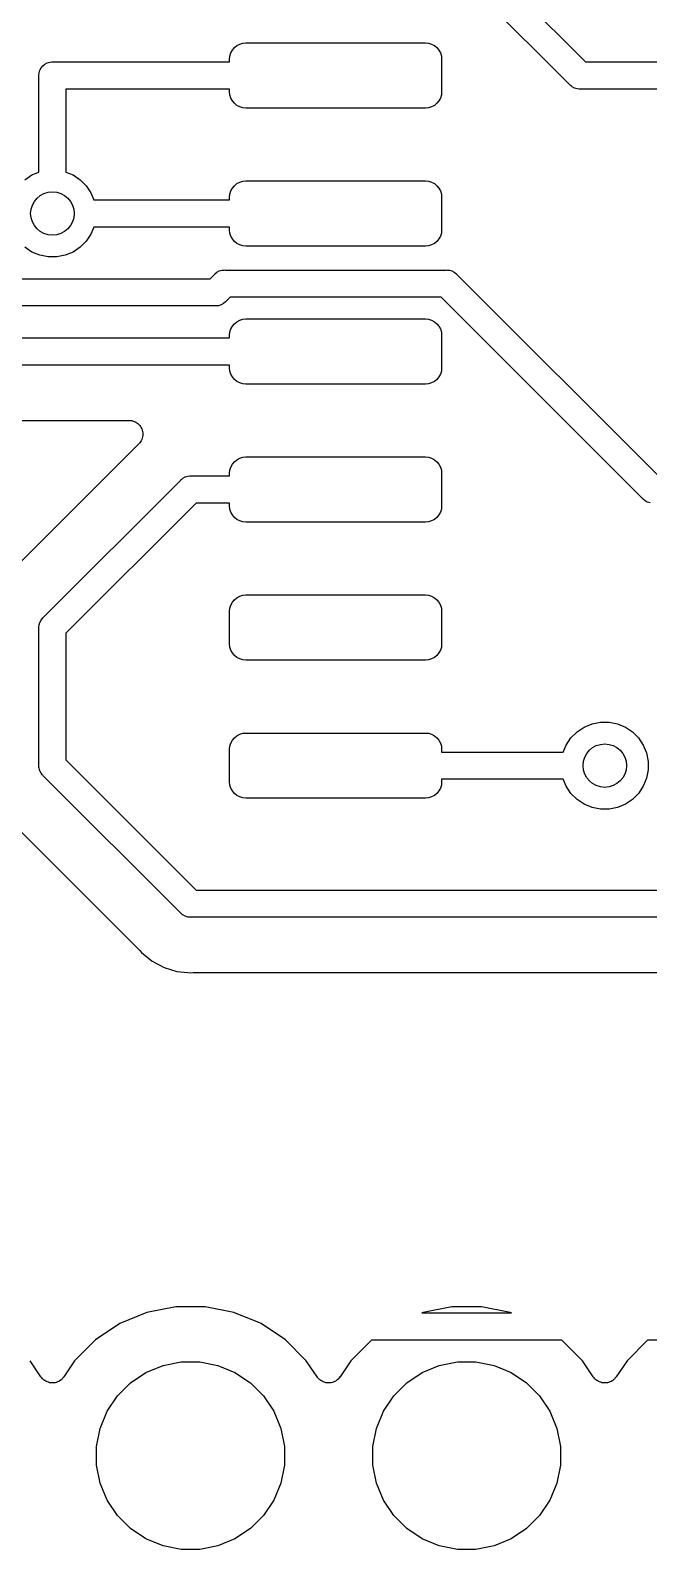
# Model space of a CAD drawing. Extents: x 4.65 to 8.46, y -5.31 to -3.29.
# Drawn here: x 5.742 to 5.966, y -5.284 to -4.734 of the extents above; entities that cross this region are included whole.
import ezdxf

# ---------------------------------------------------------------- set-up
doc = ezdxf.new("R2010")
doc.units = 0
doc.header["$MEASUREMENT"] = 0
doc.layers.add('BLACK', color=7, linetype='CONTINUOUS')

msp = doc.modelspace()

# ---------------------------------------------------------------- linework, layer by layer
at = {"layer": 'BLACK', "linetype": 'CONTINUOUS'}
for p, q in [((5.8946, -4.69669), (5.94298, -4.74508)), ((5.93729, -4.75331), (5.89085, -4.70687)), ((5.81782, -4.73864), (5.81893, -4.7383)), ((5.81893, -4.7383), (5.82008, -4.73819)), ((5.82008, -4.73819), (5.88504, -4.73819)), ((5.88504, -4.73819), (5.88619, -4.7383)), ((5.88619, -4.7383), (5.8873, -4.73864)), ((5.81417, -4.74409), (5.81429, -4.74294)), ((5.81429, -4.74294), (5.81462, -4.74183)), ((5.81462, -4.74183), (5.81517, -4.74081)), ((5.81517, -4.74081), (5.8159, -4.73992)), ((5.8159, -4.73992), (5.8168, -4.73918)), ((5.8168, -4.73918), (5.81782, -4.73864)), ((5.8873, -4.73864), (5.88832, -4.73918)), ((5.88832, -4.73918), (5.88922, -4.73992)), ((5.88922, -4.73992), (5.88995, -4.74081)), ((5.88995, -4.74081), (5.8905, -4.74183)), ((5.8905, -4.74183), (5.89083, -4.74294)), ((5.89083, -4.74294), (5.89094, -4.74409)), ((5.74505, -4.75), (5.74515, -4.74904)), ((5.74515, -4.74904), (5.74543, -4.74811)), ((5.74543, -4.74811), (5.74589, -4.74725)), ((5.74589, -4.74725), (5.7465, -4.7465)), ((5.7465, -4.7465), (5.74725, -4.74589)), ((5.74725, -4.74589), (5.74811, -4.74543)), ((5.74811, -4.74543), (5.74904, -4.74515)), ((5.74904, -4.74515), (5.74976, -4.74508)), ((5.74976, -4.74508), (5.75, -4.74505)), ((5.75, -4.74505), (5.75024, -4.74508)), ((5.75024, -4.74508), (5.81417, -4.74508)), ((5.81417, -4.74508), (5.81417, -4.74409)), ((5.89094, -4.74409), (5.89094, -4.75591)), ((5.94298, -4.74508), (6.00906, -4.74508)), ((5.74508, -4.75024), (5.74505, -4.75)), ((5.74508, -4.78499), (5.74508, -4.75024)), ((5.81417, -4.75492), (5.75492, -4.75492)), ((5.75492, -4.75492), (5.75492, -4.78499)), ((5.81417, -4.75591), (5.81417, -4.75492)), ((5.93745, -4.7535), (5.93729, -4.75331)), ((5.93764, -4.75365), (5.93745, -4.7535)), ((5.93794, -4.7539), (5.93764, -4.75365)), ((5.93764, -4.75365), (5.93764, -4.75365)), ((5.9382, -4.75411), (5.93794, -4.7539)), ((5.93905, -4.75457), (5.9382, -4.75411)), ((5.93998, -4.75485), (5.93905, -4.75457)), ((5.9407, -4.75492), (5.93998, -4.75485)), ((5.94094, -4.75495), (5.9407, -4.75492)), ((5.9407, -4.75492), (5.9407, -4.75492)), ((5.94119, -4.75492), (5.94094, -4.75495)), ((6.00906, -4.75492), (5.94119, -4.75492)), ((5.81429, -4.75706), (5.81417, -4.75591)), ((5.81462, -4.75817), (5.81429, -4.75706)), ((5.81517, -4.75919), (5.81462, -4.75817)), ((5.8159, -4.76008), (5.81517, -4.75919)), ((5.8168, -4.76082), (5.8159, -4.76008)), ((5.88922, -4.76008), (5.88832, -4.76082)), ((5.88995, -4.75919), (5.88922, -4.76008)), ((5.8905, -4.75817), (5.88995, -4.75919)), ((5.89083, -4.75706), (5.8905, -4.75817)), ((5.89094, -4.75591), (5.89083, -4.75706)), ((5.81782, -4.76136), (5.8168, -4.76082)), ((5.81893, -4.7617), (5.81782, -4.76136)), ((5.82008, -4.76181), (5.81893, -4.7617)), ((5.88504, -4.76181), (5.82008, -4.76181)), ((5.88619, -4.7617), (5.88504, -4.76181)), ((5.8873, -4.76136), (5.88619, -4.7617)), ((5.88832, -4.76082), (5.8873, -4.76136)), ((5.73996, -4.78777), (5.74254, -4.78604)), ((5.74254, -4.78604), (5.74508, -4.78499)), ((5.75492, -4.78499), (5.75746, -4.78604)), ((5.75746, -4.78604), (5.76004, -4.78777)), ((5.76004, -4.78777), (5.76223, -4.78996)), ((5.76223, -4.78996), (5.76396, -4.79254)), ((5.76396, -4.79254), (5.76501, -4.79508)), ((5.81417, -4.79409), (5.81429, -4.79294)), ((5.81429, -4.79294), (5.81462, -4.79183)), ((5.81462, -4.79183), (5.81517, -4.79081)), ((5.81517, -4.79081), (5.8159, -4.78992)), ((5.8159, -4.78992), (5.8168, -4.78918)), ((5.8168, -4.78918), (5.81782, -4.78864)), ((5.81782, -4.78864), (5.81893, -4.7883)), ((5.81893, -4.7883), (5.82008, -4.78819)), ((5.82008, -4.78819), (5.88504, -4.78819)), ((5.88504, -4.78819), (5.88619, -4.7883)), ((5.88619, -4.7883), (5.8873, -4.78864)), ((5.8873, -4.78864), (5.88832, -4.78918)), ((5.88832, -4.78918), (5.88922, -4.78992)), ((5.88922, -4.78992), (5.88995, -4.79081)), ((5.88995, -4.79081), (5.8905, -4.79183)), ((5.8905, -4.79183), (5.89083, -4.79294)), ((5.89083, -4.79294), (5.89094, -4.79409)), ((5.76501, -4.79508), (5.81417, -4.79508)), ((5.81417, -4.79508), (5.81417, -4.79409)), ((5.89094, -4.79409), (5.89094, -4.80591)), ((5.76396, -4.80746), (5.76223, -4.81004)), ((5.76501, -4.80492), (5.76396, -4.80746)), ((5.81417, -4.80492), (5.76501, -4.80492)), ((5.81417, -4.80591), (5.81417, -4.80492)), ((5.81429, -4.80706), (5.81417, -4.80591)), ((5.81462, -4.80817), (5.81429, -4.80706)), ((5.81517, -4.80919), (5.81462, -4.80817)), ((5.8159, -4.81008), (5.81517, -4.80919)), ((5.88995, -4.80919), (5.88922, -4.81008)), ((5.8905, -4.80817), (5.88995, -4.80919)), ((5.89083, -4.80706), (5.8905, -4.80817)), ((5.89094, -4.80591), (5.89083, -4.80706)), ((5.74254, -4.81396), (5.73996, -4.81223)), ((5.74541, -4.81514), (5.74254, -4.81396)), ((5.74845, -4.81575), (5.74541, -4.81514)), ((5.75459, -4.81514), (5.75155, -4.81575)), ((5.75746, -4.81396), (5.75459, -4.81514)), ((5.76004, -4.81223), (5.75746, -4.81396)), ((5.76223, -4.81004), (5.76004, -4.81223)), ((5.8168, -4.81082), (5.8159, -4.81008)), ((5.81782, -4.81136), (5.8168, -4.81082)), ((5.81893, -4.8117), (5.81782, -4.81136)), ((5.82008, -4.81181), (5.81893, -4.8117)), ((5.88504, -4.81181), (5.82008, -4.81181)), ((5.88619, -4.8117), (5.88504, -4.81181)), ((5.8873, -4.81136), (5.88619, -4.8117)), ((5.88832, -4.81082), (5.8873, -4.81136)), ((5.88922, -4.81008), (5.88832, -4.81082)), ((5.75155, -4.81575), (5.74845, -4.81575)), ((5.80959, -4.82128), (5.81044, -4.82082)), ((5.81044, -4.82082), (5.81137, -4.82054)), ((5.81137, -4.82054), (5.81209, -4.82047)), ((5.81209, -4.82047), (5.81233, -4.82045)), ((5.81209, -4.82047), (5.81209, -4.82047)), ((5.81233, -4.82045), (5.81257, -4.82047)), ((5.81257, -4.82047), (5.89254, -4.82047)), ((5.89254, -4.82047), (5.89279, -4.82045)), ((5.89279, -4.82045), (5.89303, -4.82047)), ((5.89303, -4.82047), (5.89303, -4.82047)), ((5.89303, -4.82047), (5.89375, -4.82054)), ((5.89375, -4.82054), (5.89468, -4.82082)), ((5.89468, -4.82082), (5.89553, -4.82128)), ((5.73058, -4.82362), (5.80714, -4.82362)), ((5.80714, -4.82362), (5.80868, -4.82208)), ((5.80868, -4.82208), (5.80884, -4.8219)), ((5.80884, -4.8219), (5.80959, -4.82128)), ((5.89553, -4.82128), (5.89628, -4.8219)), ((5.89628, -4.8219), (5.89644, -4.82208)), ((5.89644, -4.82208), (5.96943, -4.89508)), ((5.81283, -4.83185), (5.81268, -4.83204)), ((5.81437, -4.83031), (5.81283, -4.83185)), ((5.89075, -4.83031), (5.81437, -4.83031)), ((5.96374, -4.90331), (5.89075, -4.83031)), ((5.80894, -4.83346), (5.72878, -4.83346)), ((5.80918, -4.83349), (5.80894, -4.83346)), ((5.80942, -4.83346), (5.80918, -4.83349)), ((5.81015, -4.83339), (5.80942, -4.83346)), ((5.80942, -4.83346), (5.80942, -4.83346)), ((5.81107, -4.83311), (5.81015, -4.83339)), ((5.81193, -4.83265), (5.81107, -4.83311)), ((5.81268, -4.83204), (5.81193, -4.83265)), ((5.81417, -4.84409), (5.81429, -4.84294)), ((5.81429, -4.84294), (5.81462, -4.84183)), ((5.81462, -4.84183), (5.81517, -4.84081)), ((5.81517, -4.84081), (5.8159, -4.83992)), ((5.8159, -4.83992), (5.8168, -4.83918)), ((5.8168, -4.83918), (5.81782, -4.83864)), ((5.81782, -4.83864), (5.81893, -4.8383)), ((5.81893, -4.8383), (5.82008, -4.83819)), ((5.82008, -4.83819), (5.88504, -4.83819)), ((5.88504, -4.83819), (5.88619, -4.8383)), ((5.88619, -4.8383), (5.8873, -4.83864)), ((5.8873, -4.83864), (5.88832, -4.83918)), ((5.88832, -4.83918), (5.88922, -4.83992)), ((5.88922, -4.83992), (5.88995, -4.84081)), ((5.88995, -4.84081), (5.8905, -4.84183)), ((5.8905, -4.84183), (5.89083, -4.84294)), ((5.89083, -4.84294), (5.89094, -4.84409)), ((5.71501, -4.84508), (5.81417, -4.84508)), ((5.81417, -4.84508), (5.81417, -4.84409)), ((5.89094, -4.84409), (5.89094, -4.85591)), ((5.81417, -4.85492), (5.71501, -4.85492)), ((5.81417, -4.85591), (5.81417, -4.85492)), ((5.81429, -4.85706), (5.81417, -4.85591)), ((5.81462, -4.85817), (5.81429, -4.85706)), ((5.81517, -4.85919), (5.81462, -4.85817)), ((5.8159, -4.86008), (5.81517, -4.85919)), ((5.88995, -4.85919), (5.88922, -4.86008)), ((5.8905, -4.85817), (5.88995, -4.85919)), ((5.89083, -4.85706), (5.8905, -4.85817)), ((5.89094, -4.85591), (5.89083, -4.85706)), ((5.8168, -4.86082), (5.8159, -4.86008)), ((5.81782, -4.86136), (5.8168, -4.86082)), ((5.81893, -4.8617), (5.81782, -4.86136)), ((5.82008, -4.86181), (5.81893, -4.8617)), ((5.88504, -4.86181), (5.82008, -4.86181)), ((5.88619, -4.8617), (5.88504, -4.86181)), ((5.8873, -4.86136), (5.88619, -4.8617)), ((5.88832, -4.86082), (5.8873, -4.86136)), ((5.88922, -4.86008), (5.88832, -4.86082)), ((5.72771, -4.87492), (5.77776, -4.87492)), ((5.77776, -4.87492), (5.77782, -4.87492)), ((5.77782, -4.87492), (5.77782, -4.87492)), ((5.77782, -4.87492), (5.77782, -4.87492)), ((5.77782, -4.87492), (5.77783, -4.87492)), ((5.77783, -4.87492), (5.77831, -4.87498)), ((5.77831, -4.87498), (5.77879, -4.87503)), ((5.77879, -4.87503), (5.77879, -4.87503)), ((5.77879, -4.87503), (5.7788, -4.87503)), ((5.7788, -4.87503), (5.77927, -4.87518)), ((5.77927, -4.87518), (5.77972, -4.87532)), ((5.77972, -4.87532), (5.77972, -4.87532)), ((5.77972, -4.87532), (5.77973, -4.87533)), ((5.77973, -4.87533), (5.78016, -4.87556)), ((5.78016, -4.87556), (5.78057, -4.87579)), ((5.78057, -4.87579), (5.78058, -4.87579)), ((5.78058, -4.87579), (5.78059, -4.8758)), ((5.78059, -4.8758), (5.78096, -4.87611)), ((5.78096, -4.87611), (5.78132, -4.87641)), ((5.78132, -4.87641), (5.78133, -4.87642)), ((5.78133, -4.87642), (5.78134, -4.87642)), ((5.78134, -4.87642), (5.78164, -4.8768)), ((5.78164, -4.8768), (5.78194, -4.87717)), ((5.78194, -4.87717), (5.78194, -4.87718)), ((5.78194, -4.87718), (5.78195, -4.87718)), ((5.78195, -4.87718), (5.78217, -4.87761)), ((5.78217, -4.87761), (5.78239, -4.87803)), ((5.78252, -4.88139), (5.78238, -4.88184)), ((5.78239, -4.87803), (5.7824, -4.87804)), ((5.7824, -4.87804), (5.7824, -4.87805)), ((5.7824, -4.87805), (5.78254, -4.87851)), ((5.78266, -4.88093), (5.78252, -4.88139)), ((5.78254, -4.87851), (5.78267, -4.87897)), ((5.78267, -4.88091), (5.78266, -4.88092)), ((5.78266, -4.88092), (5.78266, -4.88093)), ((5.78267, -4.87897), (5.78267, -4.87898)), ((5.78267, -4.87898), (5.78268, -4.87898)), ((5.78271, -4.88043), (5.78267, -4.88091)), ((5.78268, -4.87898), (5.78272, -4.87946)), ((5.78276, -4.87996), (5.78271, -4.88043)), ((5.78272, -4.87946), (5.78276, -4.87994)), ((5.78276, -4.87994), (5.78276, -4.87995)), ((5.78276, -4.87995), (5.78276, -4.87996)), ((5.7813, -4.88346), (5.73342, -4.93134)), ((5.7816, -4.88309), (5.7813, -4.88346)), ((5.78191, -4.88272), (5.7816, -4.88309)), ((5.78192, -4.8827), (5.78191, -4.88271)), ((5.78191, -4.88271), (5.78191, -4.88272)), ((5.78214, -4.88229), (5.78192, -4.8827)), ((5.78237, -4.88186), (5.78214, -4.88229)), ((5.78238, -4.88185), (5.78237, -4.88186)), ((5.78238, -4.88184), (5.78238, -4.88185)), ((5.81429, -4.89294), (5.81462, -4.89183)), ((5.81462, -4.89183), (5.81517, -4.89081)), ((5.81517, -4.89081), (5.8159, -4.88992)), ((5.8159, -4.88992), (5.8168, -4.88918)), ((5.8168, -4.88918), (5.81782, -4.88864)), ((5.81782, -4.88864), (5.81893, -4.8883)), ((5.81893, -4.8883), (5.82008, -4.88819)), ((5.82008, -4.88819), (5.88504, -4.88819)), ((5.88504, -4.88819), (5.88619, -4.8883)), ((5.88619, -4.8883), (5.8873, -4.88864)), ((5.8873, -4.88864), (5.88832, -4.88918)), ((5.88832, -4.88918), (5.88922, -4.88992)), ((5.88922, -4.88992), (5.88995, -4.89081)), ((5.88995, -4.89081), (5.8905, -4.89183)), ((5.8905, -4.89183), (5.89083, -4.89294)), ((5.74669, -4.94635), (5.79635, -4.89669)), ((5.79635, -4.89669), (5.7965, -4.8965)), ((5.7965, -4.8965), (5.79669, -4.89635)), ((5.79669, -4.89635), (5.79725, -4.89589)), ((5.79669, -4.89635), (5.79669, -4.89635)), ((5.79725, -4.89589), (5.79811, -4.89543)), ((5.79725, -4.89589), (5.79725, -4.89589)), ((5.79725, -4.89589), (5.79725, -4.89589)), ((5.79811, -4.89543), (5.79904, -4.89515)), ((5.79904, -4.89515), (5.79976, -4.89508)), ((5.79976, -4.89508), (5.8, -4.89506)), ((5.79976, -4.89508), (5.79976, -4.89508)), ((5.8, -4.89506), (5.80024, -4.89508)), ((5.80024, -4.89508), (5.81417, -4.89508)), ((5.81417, -4.89409), (5.81429, -4.89294)), ((5.81417, -4.89508), (5.81417, -4.89409)), ((5.89083, -4.89294), (5.89094, -4.89409)), ((5.89094, -4.89409), (5.89094, -4.90591)), ((5.9639, -4.9035), (5.96374, -4.90331)), ((5.96408, -4.90365), (5.9639, -4.9035)), ((5.80204, -4.90492), (5.75492, -4.95204)), ((5.81417, -4.90492), (5.80204, -4.90492)), ((5.81417, -4.90591), (5.81417, -4.90492)), ((5.81429, -4.90706), (5.81417, -4.90591)), ((5.81462, -4.90817), (5.81429, -4.90706)), ((5.81517, -4.90919), (5.81462, -4.90817)), ((5.8905, -4.90817), (5.88995, -4.90919)), ((5.89083, -4.90706), (5.8905, -4.90817)), ((5.89094, -4.90591), (5.89083, -4.90706)), ((5.96465, -4.90411), (5.96408, -4.90365)), ((5.96541, -4.90452), (5.96465, -4.90411)), ((5.9655, -4.90457), (5.96541, -4.90452)), ((5.96643, -4.90485), (5.9655, -4.90457)), ((5.8159, -4.91008), (5.81517, -4.90919)), ((5.8168, -4.91082), (5.8159, -4.91008)), ((5.81782, -4.91136), (5.8168, -4.91082)), ((5.81893, -4.9117), (5.81782, -4.91136)), ((5.82008, -4.91181), (5.81893, -4.9117)), ((5.88504, -4.91181), (5.82008, -4.91181)), ((5.88619, -4.9117), (5.88504, -4.91181)), ((5.8873, -4.91136), (5.88619, -4.9117)), ((5.88832, -4.91082), (5.8873, -4.91136)), ((5.88922, -4.91008), (5.88832, -4.91082)), ((5.88995, -4.90919), (5.88922, -4.91008)), ((5.81429, -4.94294), (5.81462, -4.94183)), ((5.81462, -4.94183), (5.81517, -4.94081)), ((5.81517, -4.94081), (5.8159, -4.93992)), ((5.8159, -4.93992), (5.8168, -4.93918)), ((5.8168, -4.93918), (5.81782, -4.93864)), ((5.81782, -4.93864), (5.81893, -4.9383)), ((5.81893, -4.9383), (5.82008, -4.93819)), ((5.82008, -4.93819), (5.88504, -4.93819)), ((5.88504, -4.93819), (5.88619, -4.9383)), ((5.88619, -4.9383), (5.8873, -4.93864)), ((5.8873, -4.93864), (5.88832, -4.93918)), ((5.88832, -4.93918), (5.88922, -4.93992)), ((5.88922, -4.93992), (5.88995, -4.94081)), ((5.88995, -4.94081), (5.8905, -4.94183)), ((5.8905, -4.94183), (5.89083, -4.94294)), ((5.74543, -4.94811), (5.74589, -4.94725)), ((5.74589, -4.94725), (5.7465, -4.9465)), ((5.7465, -4.9465), (5.74669, -4.94635)), ((5.81417, -4.94409), (5.81429, -4.94294)), ((5.81417, -4.95591), (5.81417, -4.94409)), ((5.89083, -4.94294), (5.89094, -4.94409)), ((5.89094, -4.94409), (5.89094, -4.95591)), ((5.74505, -4.95), (5.74508, -4.94976)), ((5.74508, -4.95024), (5.74505, -4.95)), ((5.74508, -4.94976), (5.74515, -4.94904)), ((5.74508, -4.94976), (5.74508, -4.94976)), ((5.74508, -4.99976), (5.74508, -4.95024)), ((5.74515, -4.94904), (5.74543, -4.94811)), ((5.75492, -4.95204), (5.75492, -4.99796)), ((5.81429, -4.95706), (5.81417, -4.95591)), ((5.81462, -4.95817), (5.81429, -4.95706)), ((5.81517, -4.95919), (5.81462, -4.95817)), ((5.8905, -4.95817), (5.88995, -4.95919)), ((5.89083, -4.95706), (5.8905, -4.95817)), ((5.89094, -4.95591), (5.89083, -4.95706)), ((5.8159, -4.96008), (5.81517, -4.95919)), ((5.8168, -4.96082), (5.8159, -4.96008)), ((5.81782, -4.96136), (5.8168, -4.96082)), ((5.81893, -4.9617), (5.81782, -4.96136)), ((5.82008, -4.96181), (5.81893, -4.9617)), ((5.88504, -4.96181), (5.82008, -4.96181)), ((5.88619, -4.9617), (5.88504, -4.96181)), ((5.8873, -4.96136), (5.88619, -4.9617)), ((5.88832, -4.96082), (5.8873, -4.96136)), ((5.88922, -4.96008), (5.88832, -4.96082)), ((5.88995, -4.95919), (5.88922, -4.96008)), ((5.93996, -4.98777), (5.94254, -4.98604)), ((5.94254, -4.98604), (5.94541, -4.98486)), ((5.94541, -4.98486), (5.94845, -4.98425)), ((5.94845, -4.98425), (5.95155, -4.98425)), ((5.95155, -4.98425), (5.95459, -4.98486)), ((5.95459, -4.98486), (5.95746, -4.98604)), ((5.95746, -4.98604), (5.96004, -4.98777)), ((5.81462, -4.99183), (5.81517, -4.99081)), ((5.81517, -4.99081), (5.8159, -4.98992)), ((5.8159, -4.98992), (5.8168, -4.98918)), ((5.8168, -4.98918), (5.81782, -4.98864)), ((5.81782, -4.98864), (5.81893, -4.9883)), ((5.81893, -4.9883), (5.82008, -4.98819)), ((5.82008, -4.98819), (5.88504, -4.98819)), ((5.88504, -4.98819), (5.88619, -4.9883)), ((5.88619, -4.9883), (5.8873, -4.98864)), ((5.8873, -4.98864), (5.88832, -4.98918)), ((5.88832, -4.98918), (5.88922, -4.98992)), ((5.88922, -4.98992), (5.88995, -4.99081)), ((5.88995, -4.99081), (5.8905, -4.99183)), ((5.93604, -4.99254), (5.93777, -4.98996)), ((5.93777, -4.98996), (5.93996, -4.98777)), ((5.96004, -4.98777), (5.96223, -4.98996)), ((5.96223, -4.98996), (5.96396, -4.99254)), ((5.81417, -4.99409), (5.81429, -4.99294)), ((5.81417, -5.00591), (5.81417, -4.99409)), ((5.81429, -4.99294), (5.81462, -4.99183)), ((5.8905, -4.99183), (5.89083, -4.99294)), ((5.89083, -4.99294), (5.89094, -4.99409)), ((5.89094, -4.99409), (5.89094, -4.99508)), ((5.89094, -4.99508), (5.93499, -4.99508)), ((5.93499, -4.99508), (5.93604, -4.99254)), ((5.96396, -4.99254), (5.96514, -4.99541)), ((5.96514, -4.99541), (5.96575, -4.99845)), ((5.74505, -5), (5.74508, -4.99976)), ((5.74508, -5.00024), (5.74505, -5)), ((5.74511, -5.00056), (5.74508, -5.00024)), ((5.74515, -5.00096), (5.74511, -5.00056)), ((5.74543, -5.00189), (5.74515, -5.00096)), ((5.74589, -5.00275), (5.74543, -5.00189)), ((5.75492, -4.99796), (5.80204, -5.04508)), ((5.96575, -5.00155), (5.96514, -5.00459)), ((5.96575, -4.99845), (5.96575, -5.00155)), ((5.74635, -5.00331), (5.74589, -5.00275)), ((5.7465, -5.0035), (5.74635, -5.00331)), ((5.74669, -5.00365), (5.7465, -5.0035)), ((5.79635, -5.05331), (5.74669, -5.00365)), ((5.81429, -5.00706), (5.81417, -5.00591)), ((5.81462, -5.00817), (5.81429, -5.00706)), ((5.89083, -5.00706), (5.8905, -5.00817)), ((5.89094, -5.00591), (5.89083, -5.00706)), ((5.93499, -5.00492), (5.89094, -5.00492)), ((5.89094, -5.00492), (5.89094, -5.00591)), ((5.93604, -5.00746), (5.93499, -5.00492)), ((5.93777, -5.01004), (5.93604, -5.00746)), ((5.96396, -5.00746), (5.96223, -5.01004)), ((5.96514, -5.00459), (5.96396, -5.00746)), ((5.81517, -5.00919), (5.81462, -5.00817)), ((5.8159, -5.01008), (5.81517, -5.00919)), ((5.8168, -5.01082), (5.8159, -5.01008)), ((5.81782, -5.01136), (5.8168, -5.01082)), ((5.81893, -5.0117), (5.81782, -5.01136)), ((5.82008, -5.01181), (5.81893, -5.0117)), ((5.88504, -5.01181), (5.82008, -5.01181)), ((5.88619, -5.0117), (5.88504, -5.01181)), ((5.8873, -5.01136), (5.88619, -5.0117)), ((5.88832, -5.01082), (5.8873, -5.01136)), ((5.88922, -5.01008), (5.88832, -5.01082)), ((5.88995, -5.00919), (5.88922, -5.01008)), ((5.8905, -5.00817), (5.88995, -5.00919)), ((5.93996, -5.01223), (5.93777, -5.01004)), ((5.94254, -5.01396), (5.93996, -5.01223)), ((5.96004, -5.01223), (5.95746, -5.01396)), ((5.96223, -5.01004), (5.96004, -5.01223)), ((5.73342, -5.01866), (5.78134, -5.06658)), ((5.94541, -5.01514), (5.94254, -5.01396)), ((5.94845, -5.01575), (5.94541, -5.01514)), ((5.95155, -5.01575), (5.94845, -5.01575)), ((5.95459, -5.01514), (5.95155, -5.01575)), ((5.95746, -5.01396), (5.95459, -5.01514)), ((5.80204, -5.04508), (6.14976, -5.04508)), ((5.7965, -5.0535), (5.79635, -5.05331)), ((5.79669, -5.05365), (5.7965, -5.0535)), ((5.79715, -5.05403), (5.79669, -5.05365)), ((5.79669, -5.05365), (5.79669, -5.05365)), ((5.79725, -5.05411), (5.79715, -5.05403)), ((5.79811, -5.05457), (5.79725, -5.05411)), ((5.79904, -5.05485), (5.79811, -5.05457)), ((5.79976, -5.05492), (5.79904, -5.05485)), ((5.8, -5.05495), (5.79976, -5.05492)), ((5.79976, -5.05492), (5.79976, -5.05492)), ((5.80024, -5.05492), (5.8, -5.05495)), ((6.14796, -5.05492), (5.80024, -5.05492)), ((5.78134, -5.06658), (5.78139, -5.06663)), ((5.78139, -5.06663), (5.78152, -5.0668)), ((5.78152, -5.0668), (5.78167, -5.06695)), ((5.78167, -5.06695), (5.78229, -5.06771)), ((5.78229, -5.06771), (5.78609, -5.07082)), ((5.78609, -5.07082), (5.79042, -5.07314)), ((5.79042, -5.07314), (5.79511, -5.07456)), ((5.79511, -5.07456), (5.79902, -5.07495)), ((5.79902, -5.07495), (5.79902, -5.07495)), ((5.79902, -5.07495), (5.8, -5.07504)), ((5.8, -5.07504), (5.80098, -5.07495)), ((5.80098, -5.07495), (5.80105, -5.07494)), ((5.80105, -5.07494), (5.80126, -5.07494)), ((5.80126, -5.07494), (5.80147, -5.07492)), ((5.80147, -5.07492), (6.13761, -5.07492)), ((5.78425, -5.19808), (5.77442, -5.20215)), ((5.79468, -5.196), (5.78425, -5.19808)), ((5.80532, -5.196), (5.79468, -5.196)), ((5.81575, -5.19808), (5.80532, -5.196)), ((5.82558, -5.20215), (5.81575, -5.19808)), ((5.88425, -5.19808), (5.88375, -5.19828)), ((5.88375, -5.19828), (5.91625, -5.19828)), ((5.89468, -5.196), (5.88425, -5.19808)), ((5.90532, -5.196), (5.89468, -5.196)), ((5.91575, -5.19808), (5.90532, -5.196)), ((5.91625, -5.19828), (5.91575, -5.19808)), ((5.77442, -5.20215), (5.76558, -5.20806)), ((5.83442, -5.20806), (5.82558, -5.20215)), ((5.76558, -5.20806), (5.75806, -5.21558)), ((5.84194, -5.21558), (5.83442, -5.20806)), ((5.86551, -5.20813), (5.85806, -5.21558)), ((5.93449, -5.20813), (5.86551, -5.20813)), ((5.94194, -5.21558), (5.93449, -5.20813)), ((5.96551, -5.20813), (5.95806, -5.21558)), ((6.03449, -5.20813), (5.96551, -5.20813)), ((5.74584, -5.22141), (5.74194, -5.21558)), ((5.75806, -5.21558), (5.75416, -5.22141)), ((5.79008, -5.21731), (5.79665, -5.216)), ((5.79665, -5.216), (5.80335, -5.216)), ((5.80335, -5.216), (5.80992, -5.21731)), ((5.84584, -5.22141), (5.84194, -5.21558)), ((5.85806, -5.21558), (5.85416, -5.22141)), ((5.89008, -5.21731), (5.89665, -5.216)), ((5.89665, -5.216), (5.90335, -5.216)), ((5.90335, -5.216), (5.90992, -5.21731)), ((5.94584, -5.22141), (5.94194, -5.21558)), ((5.95806, -5.21558), (5.95416, -5.22141)), ((5.74614, -5.22178), (5.74584, -5.22141)), ((5.74644, -5.22215), (5.74614, -5.22178)), ((5.74645, -5.22216), (5.74644, -5.22215)), ((5.74646, -5.22217), (5.74645, -5.22216)), ((5.74682, -5.22246), (5.74646, -5.22217)), ((5.74719, -5.22277), (5.74682, -5.22246)), ((5.75312, -5.22251), (5.75275, -5.22281)), ((5.75349, -5.22221), (5.75312, -5.22251)), ((5.7535, -5.2222), (5.75349, -5.22221)), ((5.75351, -5.2222), (5.7535, -5.2222)), ((5.75381, -5.22183), (5.75351, -5.2222)), ((5.75412, -5.22147), (5.75381, -5.22183)), ((5.75413, -5.22145), (5.75412, -5.22147)), ((5.75416, -5.22141), (5.75413, -5.22145)), ((5.75413, -5.22145), (5.75413, -5.22145)), ((5.75413, -5.22145), (5.75413, -5.22145)), ((5.77833, -5.22359), (5.78389, -5.21987)), ((5.78389, -5.21987), (5.79008, -5.21731)), ((5.80992, -5.21731), (5.81611, -5.21987)), ((5.81611, -5.21987), (5.82167, -5.22359)), ((5.84614, -5.22178), (5.84584, -5.22141)), ((5.84644, -5.22215), (5.84614, -5.22178)), ((5.84645, -5.22216), (5.84644, -5.22215)), ((5.84646, -5.22217), (5.84645, -5.22216)), ((5.84682, -5.22246), (5.84646, -5.22217)), ((5.84719, -5.22277), (5.84682, -5.22246)), ((5.85312, -5.22251), (5.85275, -5.22281)), ((5.85349, -5.22221), (5.85312, -5.22251)), ((5.8535, -5.2222), (5.85349, -5.22221)), ((5.85351, -5.2222), (5.8535, -5.2222)), ((5.85381, -5.22183), (5.85351, -5.2222)), ((5.85412, -5.22147), (5.85381, -5.22183)), ((5.85413, -5.22145), (5.85412, -5.22147)), ((5.85416, -5.22141), (5.85413, -5.22145)), ((5.85413, -5.22145), (5.85413, -5.22145)), ((5.85413, -5.22145), (5.85413, -5.22145)), ((5.87833, -5.22359), (5.88389, -5.21987)), ((5.88389, -5.21987), (5.89008, -5.21731)), ((5.90992, -5.21731), (5.91611, -5.21987)), ((5.91611, -5.21987), (5.92167, -5.22359)), ((5.94614, -5.22178), (5.94584, -5.22141)), ((5.94644, -5.22215), (5.94614, -5.22178)), ((5.94645, -5.22216), (5.94644, -5.22215)), ((5.94646, -5.22217), (5.94645, -5.22216)), ((5.94682, -5.22246), (5.94646, -5.22217)), ((5.94719, -5.22277), (5.94682, -5.22246)), ((5.95312, -5.22251), (5.95275, -5.22281)), ((5.95349, -5.22221), (5.95312, -5.22251)), ((5.9535, -5.2222), (5.95349, -5.22221)), ((5.95351, -5.2222), (5.9535, -5.2222)), ((5.95381, -5.22183), (5.95351, -5.2222)), ((5.95412, -5.22147), (5.95381, -5.22183)), ((5.95413, -5.22145), (5.95412, -5.22147)), ((5.95416, -5.22141), (5.95413, -5.22145)), ((5.95413, -5.22145), (5.95413, -5.22145)), ((5.95413, -5.22145), (5.95413, -5.22145)), ((5.7472, -5.22278), (5.74719, -5.22277)), ((5.74721, -5.22279), (5.7472, -5.22278)), ((5.74763, -5.22301), (5.74721, -5.22279)), ((5.74805, -5.22324), (5.74763, -5.22301)), ((5.74806, -5.22324), (5.74805, -5.22324)), ((5.74807, -5.22325), (5.74806, -5.22324)), ((5.74853, -5.22339), (5.74807, -5.22325)), ((5.74898, -5.22353), (5.74853, -5.22339)), ((5.74899, -5.22353), (5.74898, -5.22353)), ((5.74901, -5.22353), (5.74899, -5.22353)), ((5.74948, -5.22358), (5.74901, -5.22353)), ((5.74995, -5.22363), (5.74948, -5.22358)), ((5.74997, -5.22363), (5.74995, -5.22363)), ((5.74998, -5.22363), (5.74997, -5.22363)), ((5.75045, -5.22359), (5.74998, -5.22363)), ((5.75092, -5.22355), (5.75045, -5.22359)), ((5.75094, -5.22354), (5.75092, -5.22355)), ((5.75095, -5.22354), (5.75094, -5.22354)), ((5.75141, -5.22341), (5.75095, -5.22354)), ((5.75186, -5.22327), (5.75141, -5.22341)), ((5.75187, -5.22327), (5.75186, -5.22327)), ((5.75189, -5.22326), (5.75187, -5.22327)), ((5.75231, -5.22304), (5.75189, -5.22326)), ((5.75273, -5.22282), (5.75231, -5.22304)), ((5.75274, -5.22282), (5.75273, -5.22282)), ((5.75275, -5.22281), (5.75274, -5.22282)), ((5.77359, -5.22833), (5.77833, -5.22359)), ((5.82167, -5.22359), (5.82641, -5.22833)), ((5.8472, -5.22278), (5.84719, -5.22277)), ((5.84721, -5.22279), (5.8472, -5.22278)), ((5.84763, -5.22301), (5.84721, -5.22279)), ((5.84805, -5.22324), (5.84763, -5.22301)), ((5.84806, -5.22324), (5.84805, -5.22324)), ((5.84807, -5.22325), (5.84806, -5.22324)), ((5.84853, -5.22339), (5.84807, -5.22325)), ((5.84898, -5.22353), (5.84853, -5.22339)), ((5.84899, -5.22353), (5.84898, -5.22353)), ((5.84901, -5.22353), (5.84899, -5.22353)), ((5.84948, -5.22358), (5.84901, -5.22353)), ((5.84995, -5.22363), (5.84948, -5.22358)), ((5.84997, -5.22363), (5.84995, -5.22363)), ((5.84998, -5.22363), (5.84997, -5.22363)), ((5.85045, -5.22359), (5.84998, -5.22363)), ((5.85092, -5.22355), (5.85045, -5.22359)), ((5.85094, -5.22354), (5.85092, -5.22355)), ((5.85095, -5.22354), (5.85094, -5.22354)), ((5.85141, -5.22341), (5.85095, -5.22354)), ((5.85186, -5.22327), (5.85141, -5.22341)), ((5.85187, -5.22327), (5.85186, -5.22327)), ((5.85189, -5.22326), (5.85187, -5.22327)), ((5.85231, -5.22304), (5.85189, -5.22326)), ((5.85273, -5.22282), (5.85231, -5.22304)), ((5.85274, -5.22282), (5.85273, -5.22282)), ((5.85275, -5.22281), (5.85274, -5.22282)), ((5.87359, -5.22833), (5.87833, -5.22359)), ((5.92167, -5.22359), (5.92641, -5.22833)), ((5.9472, -5.22278), (5.94719, -5.22277)), ((5.94721, -5.22279), (5.9472, -5.22278)), ((5.94763, -5.22301), (5.94721, -5.22279)), ((5.94805, -5.22324), (5.94763, -5.22301)), ((5.94806, -5.22324), (5.94805, -5.22324)), ((5.94807, -5.22325), (5.94806, -5.22324)), ((5.94853, -5.22339), (5.94807, -5.22325)), ((5.94898, -5.22353), (5.94853, -5.22339)), ((5.94899, -5.22353), (5.94898, -5.22353)), ((5.94901, -5.22353), (5.94899, -5.22353)), ((5.94948, -5.22358), (5.94901, -5.22353)), ((5.94995, -5.22363), (5.94948, -5.22358)), ((5.94997, -5.22363), (5.94995, -5.22363)), ((5.94998, -5.22363), (5.94997, -5.22363)), ((5.95045, -5.22359), (5.94998, -5.22363)), ((5.95092, -5.22355), (5.95045, -5.22359)), ((5.95094, -5.22354), (5.95092, -5.22355)), ((5.95095, -5.22354), (5.95094, -5.22354)), ((5.95141, -5.22341), (5.95095, -5.22354)), ((5.95186, -5.22327), (5.95141, -5.22341)), ((5.95187, -5.22327), (5.95186, -5.22327)), ((5.95189, -5.22326), (5.95187, -5.22327)), ((5.95231, -5.22304), (5.95189, -5.22326)), ((5.95273, -5.22282), (5.95231, -5.22304)), ((5.95274, -5.22282), (5.95273, -5.22282)), ((5.95275, -5.22281), (5.95274, -5.22282)), ((5.76987, -5.23389), (5.77359, -5.22833)), ((5.82641, -5.22833), (5.83013, -5.23389)), ((5.86987, -5.23389), (5.87359, -5.22833)), ((5.92641, -5.22833), (5.93013, -5.23389)), ((5.76731, -5.24008), (5.76987, -5.23389)), ((5.83013, -5.23389), (5.83269, -5.24008)), ((5.86731, -5.24008), (5.86987, -5.23389)), ((5.93013, -5.23389), (5.93269, -5.24008)), ((5.766, -5.24665), (5.76731, -5.24008)), ((5.83269, -5.24008), (5.834, -5.24665)), ((5.866, -5.24665), (5.86731, -5.24008)), ((5.93269, -5.24008), (5.934, -5.24665)), ((5.766, -5.25335), (5.766, -5.24665)), ((5.834, -5.24665), (5.834, -5.25335)), ((5.866, -5.25335), (5.866, -5.24665)), ((5.934, -5.24665), (5.934, -5.25335)), ((5.76731, -5.25992), (5.766, -5.25335)), ((5.834, -5.25335), (5.83269, -5.25992)), ((5.86731, -5.25992), (5.866, -5.25335)), ((5.934, -5.25335), (5.93269, -5.25992)), ((5.76987, -5.26611), (5.76731, -5.25992)), ((5.83269, -5.25992), (5.83013, -5.26611)), ((5.86987, -5.26611), (5.86731, -5.25992)), ((5.93269, -5.25992), (5.93013, -5.26611)), ((5.77359, -5.27167), (5.76987, -5.26611)), ((5.83013, -5.26611), (5.82641, -5.27167)), ((5.87359, -5.27167), (5.86987, -5.26611)), ((5.93013, -5.26611), (5.92641, -5.27167)), ((5.77833, -5.27641), (5.77359, -5.27167)), ((5.82641, -5.27167), (5.82167, -5.27641)), ((5.87833, -5.27641), (5.87359, -5.27167)), ((5.92641, -5.27167), (5.92167, -5.27641)), ((5.78389, -5.28013), (5.77833, -5.27641)), ((5.82167, -5.27641), (5.81611, -5.28013)), ((5.88389, -5.28013), (5.87833, -5.27641)), ((5.92167, -5.27641), (5.91611, -5.28013)), ((5.79008, -5.28269), (5.78389, -5.28013)), ((5.79665, -5.284), (5.79008, -5.28269)), ((5.80992, -5.28269), (5.80335, -5.284)), ((5.81611, -5.28013), (5.80992, -5.28269)), ((5.89008, -5.28269), (5.88389, -5.28013)), ((5.89665, -5.284), (5.89008, -5.28269)), ((5.90992, -5.28269), (5.90335, -5.284)), ((5.91611, -5.28013), (5.90992, -5.28269)), ((5.80335, -5.284), (5.79665, -5.284)), ((5.90335, -5.284), (5.89665, -5.284))]:
    msp.add_line(p, q, dxfattribs=at)
at = {"layer": 'BLACK'}
for centre in [(5.75, -4.8), (5.95, -5)]:
    msp.add_circle(centre, 0.00787, dxfattribs=at)

doc.saveas('drawing.dxf')
